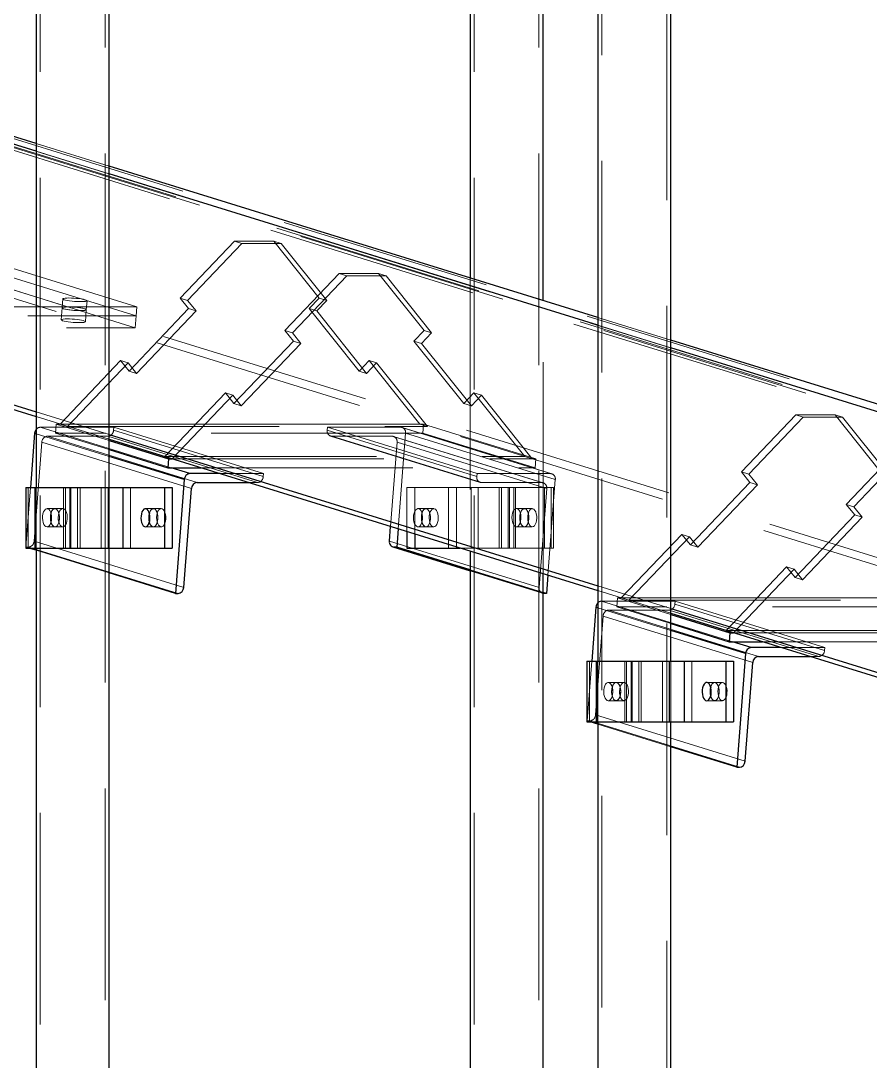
# Model space of a CAD drawing. Header units: millimetres. Extents: x 122 to 2816, y -707 to 556.
# Drawn here: x 671.13 to 676.23, y 308.33 to 314.57 of the extents above; entities that cross this region are included whole.
import ezdxf

# ---------------------------------------------------------------- set-up
doc = ezdxf.new("R2010")
doc.units = ezdxf.units.MM
doc.linetypes.add('HIDDEN', pattern=[1.905, 1.27, -0.635])

msp = doc.modelspace()

# ---------------------------------------------------------------- linework, layer by layer
at = {"color": 7, "linetype": 'HIDDEN', "lineweight": 18}
for p, q in [((674.619578, 327.067877), (674.619578, 302.067877)), ((675.008305, 302.067877), (675.008305, 327.067877)), ((671.248281, 317.440991), (671.248281, 301.077354)), ((671.637009, 301.077354), (671.637009, 317.440991)), ((673.852992, 317.440991), (673.852992, 301.077354)), ((674.24172, 301.077354), (674.24172, 317.440991)), ((669.091878, 314.450171), (688.371476, 308.480892)), ((688.402922, 308.43424), (669.116271, 314.405703)), ((688.439893, 308.446471), (669.155091, 314.417361)), ((669.171941, 314.405703), (688.458592, 308.43424)), ((688.482816, 308.480892), (669.203218, 314.450171)), ((671.662191, 313.701715), (671.2231, 313.837665)), ((671.662191, 313.65436), (671.2231, 313.79031)), ((670.167527, 313.243182), (689.638564, 307.21463)), ((672.413952, 313.251277), (672.088071, 312.909593)), ((672.458871, 313.23737), (672.132991, 312.895685)), ((672.413952, 313.251277), (672.458871, 313.23737)), ((672.65014, 313.251277), (672.413952, 313.251277)), ((672.69506, 313.23737), (672.458871, 313.23737)), ((672.65014, 313.251277), (672.69506, 313.23737)), ((672.923125, 312.909593), (672.65014, 313.251277)), ((672.968044, 312.895685), (672.69506, 313.23737)), ((670.131174, 313.205067), (689.608257, 307.174643)), ((671.82748, 312.857372), (670.704493, 313.205067)), ((671.823308, 312.803468), (670.700321, 313.151163)), ((670.703777, 313.150093), (671.823308, 312.803468)), ((670.698214, 313.078222), (671.817745, 312.731597)), ((673.042824, 313.056568), (672.716944, 312.714884)), ((673.087744, 313.04266), (672.761864, 312.700976)), ((673.042824, 313.056568), (673.087744, 313.04266)), ((673.279013, 313.056568), (673.042824, 313.056568)), ((673.323932, 313.04266), (673.087744, 313.04266)), ((673.279013, 313.056568), (673.323932, 313.04266)), ((673.551997, 312.714884), (673.279013, 313.056568)), ((673.596917, 312.700976), (673.323932, 313.04266)), ((673.82781, 313.031204), (673.82781, 311.391755)), ((671.384022, 312.904708), (671.37985, 312.850804)), ((672.088071, 312.909593), (672.132991, 312.895685)), ((672.138825, 312.846067), (672.088071, 312.909593)), ((672.862537, 312.846067), (672.923125, 312.909593)), ((672.923125, 312.909593), (672.968044, 312.895685)), ((669.094156, 312.857372), (671.82748, 312.857372)), ((671.37985, 312.850804), (671.374287, 312.778933)), ((671.524871, 312.839579), (671.529043, 312.893482)), ((671.781359, 312.471265), (672.138825, 312.846067)), ((671.82748, 312.857372), (671.823308, 312.803468)), ((672.183744, 312.832159), (672.132991, 312.895685)), ((672.138825, 312.846067), (672.183744, 312.832159)), ((672.862537, 312.846067), (672.907457, 312.832159)), ((673.161981, 312.471265), (672.862537, 312.846067)), ((672.907457, 312.832159), (672.968044, 312.895685)), ((674.266901, 311.255805), (674.266901, 312.895254)), ((669.268254, 312.803468), (671.823308, 312.803468)), ((671.519308, 312.767708), (671.524871, 312.839579)), ((671.823308, 312.803468), (671.817745, 312.731597)), ((671.826278, 312.457358), (672.183744, 312.832159)), ((673.2069, 312.457358), (672.907457, 312.832159)), ((675.033487, 312.657907), (674.594396, 312.793856)), ((669.500383, 312.731597), (671.817745, 312.731597)), ((675.033487, 312.610552), (674.594396, 312.746501)), ((672.716944, 312.714884), (672.761864, 312.700976)), ((672.767697, 312.651358), (672.716944, 312.714884)), ((672.812617, 312.63745), (672.761864, 312.700976)), ((673.49141, 312.651358), (673.551997, 312.714884)), ((673.536329, 312.63745), (673.596917, 312.700976)), ((673.551997, 312.714884), (673.596917, 312.700976)), ((672.410232, 312.276556), (672.767697, 312.651358)), ((672.455151, 312.262648), (672.812617, 312.63745)), ((672.767697, 312.651358), (672.812617, 312.63745)), ((673.49141, 312.651358), (673.536329, 312.63745)), ((673.790853, 312.276556), (673.49141, 312.651358)), ((673.835773, 312.262648), (673.536329, 312.63745)), ((671.730606, 312.534791), (671.367082, 312.153637)), ((671.730606, 312.534791), (671.775525, 312.520883)), ((671.730606, 312.534791), (671.781359, 312.471265)), ((673.222568, 312.534791), (673.161981, 312.471265)), ((673.222568, 312.534791), (673.267487, 312.520883)), ((673.527086, 312.153637), (673.222568, 312.534791)), ((671.775525, 312.520883), (671.412001, 312.139729)), ((671.775525, 312.520883), (671.826278, 312.457358)), ((671.781359, 312.471265), (671.826278, 312.457358)), ((673.161981, 312.471265), (673.2069, 312.457358)), ((673.267487, 312.520883), (673.2069, 312.457358)), ((673.572006, 312.139729), (673.267487, 312.520883)), ((672.359479, 312.340082), (671.995954, 311.958927)), ((672.404398, 312.326174), (672.040874, 311.94502)), ((672.359479, 312.340082), (672.404398, 312.326174)), ((672.359479, 312.340082), (672.410232, 312.276556)), ((672.404398, 312.326174), (672.455151, 312.262648)), ((673.85144, 312.340082), (673.790853, 312.276556)), ((673.89636, 312.326174), (673.835773, 312.262648)), ((673.85144, 312.340082), (673.89636, 312.326174)), ((674.155959, 311.958927), (673.85144, 312.340082)), ((674.200878, 311.94502), (673.89636, 312.326174)), ((671.2231, 312.226903), (671.662191, 312.090953)), ((672.410232, 312.276556), (672.455151, 312.262648)), ((673.790853, 312.276556), (673.835773, 312.262648)), ((671.2231, 312.198216), (671.662191, 312.062266)), ((675.782912, 312.208192), (675.457032, 311.866508)), ((675.827831, 312.194284), (675.501951, 311.8526)), ((675.782912, 312.208192), (675.827831, 312.194284)), ((676.019101, 312.208192), (675.782912, 312.208192)), ((676.06402, 312.194284), (675.827831, 312.194284)), ((676.019101, 312.208192), (676.06402, 312.194284)), ((676.292085, 311.866508), (676.019101, 312.208192)), ((676.337005, 311.8526), (676.06402, 312.194284)), ((671.662191, 311.959932), (671.2231, 312.095882)), ((671.689586, 312.134503), (671.2487, 312.134503)), ((672.034791, 311.891116), (671.2487, 312.134503)), ((671.34487, 312.153637), (671.340698, 312.099733)), ((671.340698, 312.099733), (671.662191, 312.000194)), ((673.545126, 312.099733), (671.340698, 312.099733)), ((671.34487, 312.153637), (671.662191, 312.055389)), ((673.549298, 312.153637), (671.34487, 312.153637)), ((671.367082, 312.153637), (671.412001, 312.139729)), ((671.367082, 312.153637), (673.527086, 312.153637)), ((671.412001, 312.139729), (673.572006, 312.139729)), ((671.688195, 312.116535), (671.689586, 312.134503)), ((672.586585, 311.838379), (671.688195, 312.116535)), ((672.587975, 311.856347), (671.689586, 312.134503)), ((672.970249, 312.116535), (672.97164, 312.134503)), ((673.868639, 311.838379), (672.970249, 312.116535)), ((672.97164, 312.134503), (673.412526, 312.134503)), ((673.870029, 311.856347), (672.97164, 312.134503)), ((673.441236, 312.098567), (673.396854, 311.525186)), ((674.310915, 311.856347), (673.412526, 312.134503)), ((674.318889, 311.855148), (673.420499, 312.133304)), ((674.339625, 311.820411), (673.441236, 312.098567)), ((673.527086, 312.153637), (673.572006, 312.139729)), ((673.549298, 312.153637), (673.545126, 312.099733)), ((674.218918, 311.891116), (673.545126, 312.099733)), ((674.22309, 311.94502), (673.549298, 312.153637)), ((671.211597, 311.451727), (671.257492, 312.044664)), ((672.155882, 311.766508), (671.257492, 312.044664)), ((672.190155, 311.802443), (671.291766, 312.080599)), ((671.291766, 312.080599), (671.653922, 312.080599)), ((672.552311, 311.802443), (671.653922, 312.080599)), ((672.990986, 312.081798), (673.889375, 311.803642)), ((673.361116, 312.080599), (672.998959, 312.080599)), ((673.897349, 311.802443), (672.998959, 312.080599)), ((673.350722, 311.539469), (673.389826, 312.044664)), ((674.259505, 311.802443), (673.361116, 312.080599)), ((674.267478, 311.801245), (673.369089, 312.079401)), ((674.288215, 311.766508), (673.389826, 312.044664)), ((676.411785, 312.013483), (676.085904, 311.671798)), ((676.456704, 311.999575), (676.130824, 311.657891)), ((671.995954, 311.958927), (674.155959, 311.958927)), ((672.040874, 311.94502), (674.22309, 311.94502)), ((672.040874, 311.94502), (674.200878, 311.94502)), ((674.155959, 311.958927), (674.200878, 311.94502)), ((674.22309, 311.94502), (674.218918, 311.891116)), ((672.214971, 311.891116), (674.218918, 311.891116)), ((672.587975, 311.856347), (672.32727, 311.856347)), ((672.586585, 311.838379), (672.587975, 311.856347)), ((673.868639, 311.838379), (673.870029, 311.856347)), ((673.870029, 311.856347), (674.310915, 311.856347)), ((675.457032, 311.866508), (675.501951, 311.8526)), ((675.507785, 311.802982), (675.457032, 311.866508)), ((675.552704, 311.789074), (675.501951, 311.8526)), ((672.501367, 311.802443), (672.552311, 311.802443)), ((674.259505, 311.802443), (673.897349, 311.802443)), ((674.339625, 311.820411), (674.295243, 311.24703)), ((675.150319, 311.42818), (675.507785, 311.802982)), ((675.195239, 311.414272), (675.552704, 311.789074)), ((675.507785, 311.802982), (675.552704, 311.789074)), ((671.189268, 311.77353), (671.161577, 311.415791)), ((671.175306, 311.77353), (671.175306, 311.409893)), ((671.215411, 311.77353), (671.215411, 311.409893)), ((671.222544, 311.77353), (671.222544, 311.409893)), ((671.2231, 311.77353), (671.2231, 311.409893)), ((671.388547, 311.77353), (671.388547, 311.409893)), ((671.399025, 311.77353), (671.399025, 311.409893)), ((671.425306, 311.77353), (671.425306, 311.409893)), ((671.432614, 311.409893), (671.432614, 311.77353)), ((671.472544, 311.77353), (671.472544, 311.409893)), ((671.487159, 311.409893), (671.487159, 311.77353)), ((671.614012, 311.77353), (671.614012, 311.409893)), ((671.662191, 311.409893), (671.662191, 311.77353)), ((671.790726, 311.77353), (671.790726, 311.409893)), ((673.449353, 311.77353), (673.449353, 311.508932)), ((673.449353, 311.77353), (673.496591, 311.77353)), ((673.496591, 311.77353), (673.496591, 311.494306)), ((673.496591, 311.77353), (673.746591, 311.77353)), ((673.699353, 311.77353), (673.699353, 311.409893)), ((673.746591, 311.77353), (673.834947, 311.77353)), ((673.746591, 311.77353), (673.746591, 311.416902)), ((673.834947, 311.77353), (673.834947, 311.409893)), ((673.834947, 311.77353), (674.329213, 311.77353)), ((673.876066, 311.77353), (673.876066, 311.409893)), ((674.002919, 311.77353), (674.002919, 311.409893)), ((674.017535, 311.77353), (674.017535, 311.409893)), ((674.057465, 311.77353), (674.057465, 311.409893)), ((674.064772, 311.77353), (674.064772, 311.409893)), ((674.091054, 311.77353), (674.091054, 311.409893)), ((674.101532, 311.77353), (674.101532, 311.409893)), ((674.242319, 311.173571), (674.288215, 311.766508)), ((674.267535, 311.77353), (674.267535, 311.409893)), ((674.274667, 311.409893), (674.274667, 311.77353)), ((674.314772, 311.77353), (674.314772, 311.409893)), ((674.329213, 311.409893), (674.329213, 311.77353)), ((676.085904, 311.671798), (676.130824, 311.657891)), ((676.136658, 311.608273), (676.085904, 311.671798)), ((676.181577, 311.594365), (676.130824, 311.657891)), ((671.33618, 311.646257), (671.288943, 311.646257)), ((671.383418, 311.646257), (671.33618, 311.646257)), ((671.927089, 311.646257), (671.879852, 311.646257)), ((671.974327, 311.646257), (671.927089, 311.646257)), ((673.562989, 311.646257), (673.515751, 311.646257)), ((673.610227, 311.646257), (673.562989, 311.646257)), ((674.153898, 311.646257), (674.10666, 311.646257)), ((674.201136, 311.646257), (674.153898, 311.646257)), ((675.779192, 311.233471), (676.136658, 311.608273)), ((675.824111, 311.219563), (676.181577, 311.594365)), ((676.136658, 311.608273), (676.181577, 311.594365)), ((671.288943, 311.537166), (671.33618, 311.537166)), ((671.33618, 311.537166), (671.383418, 311.537166)), ((671.879852, 311.537166), (671.927089, 311.537166)), ((671.927089, 311.537166), (671.974327, 311.537166)), ((673.515751, 311.537166), (673.562989, 311.537166)), ((673.562989, 311.537166), (673.610227, 311.537166)), ((674.10666, 311.537166), (674.153898, 311.537166)), ((674.153898, 311.537166), (674.201136, 311.537166)), ((675.099566, 311.491706), (674.736042, 311.110551)), ((675.144486, 311.477798), (674.780962, 311.096644)), ((675.099566, 311.491706), (675.144486, 311.477798)), ((675.099566, 311.491706), (675.150319, 311.42818)), ((675.144486, 311.477798), (675.195239, 311.414272)), ((671.180627, 311.409893), (671.161577, 311.415791)), ((671.161577, 311.415791), (671.177323, 311.415791)), ((672.075713, 311.137635), (671.177323, 311.415791)), ((672.109986, 311.173571), (671.211597, 311.451727)), ((674.242319, 311.173571), (673.34393, 311.451727)), ((673.769227, 311.409893), (673.834947, 311.409893)), ((673.834947, 311.409893), (674.329213, 311.409893)), ((675.150319, 311.42818), (675.195239, 311.414272)), ((671.662191, 311.260793), (671.2231, 311.396743)), ((675.728439, 311.296997), (675.364915, 310.915842)), ((675.773358, 311.283089), (675.409834, 310.901934)), ((675.728439, 311.296997), (675.773358, 311.283089)), ((675.728439, 311.296997), (675.779192, 311.233471)), ((675.773358, 311.283089), (675.824111, 311.219563)), ((674.266901, 311.143789), (673.82781, 311.279738)), ((674.266901, 311.138913), (673.82781, 311.274863)), ((673.82781, 311.273593), (674.263056, 311.138834)), ((675.779192, 311.233471), (675.824111, 311.219563)), ((674.594396, 311.183095), (675.033487, 311.047145)), ((674.594396, 311.154408), (675.033487, 311.018458)), ((674.71383, 311.110551), (674.709658, 311.056648)), ((674.71383, 311.110551), (675.033487, 311.011581)), ((676.918259, 311.110551), (674.71383, 311.110551)), ((674.736042, 311.110551), (674.780962, 311.096644)), ((674.736042, 311.110551), (676.896047, 311.110551)), ((674.780962, 311.096644), (676.940966, 311.096644)), ((675.033487, 310.916124), (674.594396, 311.052074)), ((675.058546, 311.091418), (674.617661, 311.091418)), ((675.403752, 310.848031), (674.617661, 311.091418)), ((675.559116, 310.759358), (674.660726, 311.037514)), ((674.660726, 311.037514), (675.022882, 311.037514)), ((674.709658, 311.056648), (675.033487, 310.956385)), ((676.914086, 311.056648), (674.709658, 311.056648)), ((675.921272, 310.759358), (675.022882, 311.037514)), ((675.057156, 311.07345), (675.058546, 311.091418)), ((675.955545, 310.795294), (675.057156, 311.07345)), ((675.956936, 310.813262), (675.058546, 311.091418)), ((674.580557, 310.408642), (674.626453, 311.001579)), ((675.524842, 310.723423), (674.626453, 311.001579)), ((675.364915, 310.915842), (677.524919, 310.915842)), ((675.409834, 310.901934), (677.592051, 310.901934)), ((675.409834, 310.901934), (677.569839, 310.901934)), ((675.583931, 310.848031), (677.587878, 310.848031)), ((675.956936, 310.813262), (675.69623, 310.813262)), ((675.955545, 310.795294), (675.956936, 310.813262)), ((674.558228, 310.730444), (674.530538, 310.372706)), ((674.544267, 310.730444), (674.544267, 310.366808)), ((674.584371, 310.730444), (674.584371, 310.366808)), ((674.591504, 310.730444), (674.591504, 310.366808)), ((674.594396, 310.730444), (674.594396, 310.366808)), ((674.757507, 310.730444), (674.757507, 310.366808)), ((674.767985, 310.730444), (674.767985, 310.366808)), ((674.794267, 310.730444), (674.794267, 310.366808)), ((674.801574, 310.366808), (674.801574, 310.730444)), ((674.841504, 310.730444), (674.841504, 310.366808)), ((674.85612, 310.366808), (674.85612, 310.730444)), ((674.982973, 310.730444), (674.982973, 310.366808)), ((675.033487, 310.366808), (675.033487, 310.730444)), ((675.159686, 310.730444), (675.159686, 310.366808)), ((675.870327, 310.759358), (675.921272, 310.759358)), ((674.705141, 310.603172), (674.657903, 310.603172)), ((674.752378, 310.603172), (674.705141, 310.603172)), ((675.29605, 310.603172), (675.248812, 310.603172)), ((675.343287, 310.603172), (675.29605, 310.603172)), ((674.657903, 310.494081), (674.705141, 310.494081)), ((674.705141, 310.494081), (674.752378, 310.494081)), ((675.248812, 310.494081), (675.29605, 310.494081)), ((675.29605, 310.494081), (675.343287, 310.494081)), ((675.478946, 310.130486), (674.580557, 310.408642)), ((674.549588, 310.366808), (674.530538, 310.372706)), ((674.530538, 310.372706), (674.546284, 310.372706)), ((675.444673, 310.09455), (674.546284, 310.372706)), ((675.033487, 310.216985), (674.594396, 310.352935))]:
    msp.add_line(p, q, dxfattribs=at)
at = {"color": 7, "linetype": 'Continuous', "lineweight": 25}
for p, q in [((674.594396, 321.976968), (674.594396, 310.730444)), ((675.033487, 310.730444), (675.033487, 321.976968)), ((671.2231, 317.440991), (671.2231, 311.77353)), ((671.662191, 311.77353), (671.662191, 317.440991)), ((673.82781, 317.440991), (673.82781, 313.031204)), ((674.266901, 312.895254), (674.266901, 317.440991)), ((671.2231, 313.837665), (669.169519, 314.473487)), ((674.594396, 312.793856), (671.662191, 313.701715)), ((667.940718, 313.243182), (671.2231, 312.226903)), ((667.97117, 313.205067), (671.2231, 312.198216)), ((677.962578, 311.751012), (675.033487, 312.657907)), ((671.214427, 312.098567), (671.189268, 311.77353)), ((671.662191, 312.090953), (674.594396, 311.183095)), ((671.662191, 312.062266), (674.594396, 311.154408)), ((671.662191, 312.055389), (672.018662, 311.94502)), ((671.662191, 312.000194), (672.01449, 311.891116)), ((671.995954, 311.958927), (672.040874, 311.94502)), ((672.018662, 311.94502), (672.01449, 311.891116)), ((672.018662, 311.94502), (672.040874, 311.94502)), ((672.01449, 311.891116), (672.214971, 311.891116)), ((672.32727, 311.856347), (672.14709, 311.856347)), ((672.112816, 311.820411), (672.059967, 311.137635)), ((672.190155, 311.802443), (672.501367, 311.802443)), ((671.160866, 311.77353), (671.160866, 311.409893)), ((671.160866, 311.77353), (671.655131, 311.77353)), ((671.655131, 311.77353), (671.655131, 311.409893)), ((671.655131, 311.77353), (671.743488, 311.77353)), ((671.743488, 311.77353), (671.743488, 311.409893)), ((671.743488, 311.77353), (671.993488, 311.77353)), ((671.993488, 311.77353), (671.993488, 311.409893)), ((671.993488, 311.77353), (672.040726, 311.77353)), ((672.040726, 311.77353), (672.040726, 311.409893)), ((672.109986, 311.173571), (672.155882, 311.766508)), ((673.34393, 311.451727), (673.350722, 311.539469)), ((673.396854, 311.525186), (673.388386, 311.415791)), ((673.449353, 311.508932), (673.449353, 311.409893)), ((673.496591, 311.494306), (673.496591, 311.409893)), ((671.160866, 311.409893), (671.655131, 311.409893)), ((671.2231, 311.396743), (671.180627, 311.409893)), ((671.2231, 311.409893), (671.2231, 301.895536)), ((671.655131, 311.409893), (671.743488, 311.409893)), ((671.662191, 301.895536), (671.662191, 311.409893)), ((671.743488, 311.409893), (671.993488, 311.409893)), ((671.993488, 311.409893), (672.040726, 311.409893)), ((673.364667, 311.41699), (673.82781, 311.273593)), ((673.388386, 311.415791), (673.37264, 311.415791)), ((673.82781, 311.279738), (673.388386, 311.415791)), ((673.449353, 311.409893), (673.496591, 311.409893)), ((673.496591, 311.409893), (673.746591, 311.409893)), ((673.746591, 311.409893), (673.769227, 311.409893)), ((673.82781, 311.391755), (673.82781, 303.721489)), ((672.059967, 311.137635), (671.662191, 311.260793)), ((674.266901, 303.857439), (674.266901, 311.255805)), ((674.295243, 311.24703), (674.286776, 311.137635)), ((672.059967, 311.137635), (672.075713, 311.137635)), ((674.286776, 311.137635), (674.266901, 311.143789)), ((674.27103, 311.137635), (674.266901, 311.137949)), ((674.286776, 311.137635), (674.27103, 311.137635)), ((674.583387, 311.055482), (674.558228, 310.730444)), ((675.033487, 311.047145), (677.962578, 310.14025)), ((675.033487, 311.018458), (677.962578, 310.111563)), ((675.033487, 311.011581), (675.387622, 310.901934)), ((675.033487, 310.956385), (675.38345, 310.848031)), ((675.364915, 310.915842), (675.409834, 310.901934)), ((675.387622, 310.901934), (675.38345, 310.848031)), ((675.38345, 310.848031), (675.583931, 310.848031)), ((675.387622, 310.901934), (675.409834, 310.901934)), ((675.69623, 310.813262), (675.51605, 310.813262)), ((674.529826, 310.730444), (674.529826, 310.366808)), ((674.529826, 310.730444), (675.024092, 310.730444)), ((675.024092, 310.730444), (675.024092, 310.366808)), ((675.024092, 310.730444), (675.112448, 310.730444)), ((675.112448, 310.730444), (675.112448, 310.366808)), ((675.112448, 310.730444), (675.362448, 310.730444)), ((675.362448, 310.730444), (675.362448, 310.366808)), ((675.362448, 310.730444), (675.409686, 310.730444)), ((675.409686, 310.730444), (675.409686, 310.366808)), ((675.481777, 310.777326), (675.428927, 310.09455)), ((675.478946, 310.130486), (675.524842, 310.723423)), ((675.559116, 310.759358), (675.870327, 310.759358)), ((674.529826, 310.366808), (675.024092, 310.366808)), ((674.594396, 310.352935), (674.549588, 310.366808)), ((674.594396, 310.366808), (674.594396, 302.938621)), ((675.024092, 310.366808), (675.112448, 310.366808)), ((675.033487, 302.938621), (675.033487, 310.366808)), ((675.112448, 310.366808), (675.362448, 310.366808)), ((675.362448, 310.366808), (675.409686, 310.366808)), ((675.428927, 310.09455), (675.033487, 310.216985)), ((675.428927, 310.09455), (675.444673, 310.09455))]:
    msp.add_line(p, q, dxfattribs=at)
at = {"color": 8, "linetype": 'Continuous', "lineweight": 25}
for p, q in [((671.2231, 313.79031), (669.091878, 314.450171)), ((674.594396, 312.746501), (671.662191, 313.65436)), ((677.962578, 311.703657), (675.033487, 312.610552)), ((671.2231, 312.095882), (671.214427, 312.098567)), ((672.112816, 311.820411), (671.662191, 311.959932)), ((672.14709, 311.856347), (672.034791, 311.891116)), ((673.82781, 311.274863), (673.37264, 311.415791)), ((673.746591, 311.416902), (673.746591, 311.409893)), ((674.27103, 311.137635), (674.266901, 311.138913)), ((674.594396, 311.052074), (674.583387, 311.055482)), ((675.481777, 310.777326), (675.033487, 310.916124)), ((675.51605, 310.813262), (675.403752, 310.848031))]:
    msp.add_line(p, q, dxfattribs=at)
at = {"color": 7, "linetype": 'HIDDEN', "lineweight": 18, "flags": 128}
for points in [[(671.420597, 312.910221), (671.407898, 312.909961), (671.397472, 312.909193), (671.389809, 312.907952), (671.385265, 312.906298), (671.384053, 312.904307), (671.386231, 312.902072), (671.391696, 312.899697), (671.400193, 312.897295), (671.411324, 312.894977), (671.424568, 312.892851), (671.439308, 312.891017), (671.454853, 312.889561), (671.470476, 312.888551), (671.485448, 312.888034), (671.499067, 312.888034), (671.510698, 312.888551), (671.519796, 312.889561), (671.525936, 312.891017), (671.52883, 312.892851), (671.528344, 312.894977), (671.5245, 312.897295), (671.517479, 312.899697), (671.507607, 312.902072), (671.495347, 312.904307), (671.481272, 312.906298), (671.466041, 312.907952), (671.450365, 312.909193), (671.434977, 312.909961), (671.420597, 312.910221)], [(671.416425, 312.856318), (671.403725, 312.856058), (671.3933, 312.85529), (671.385636, 312.854049), (671.381093, 312.852395), (671.379881, 312.850403), (671.382059, 312.848168), (671.387524, 312.845794), (671.39602, 312.843392), (671.407151, 312.841073), (671.420396, 312.838948), (671.435136, 312.837114), (671.450681, 312.835658), (671.466304, 312.834648), (671.481276, 312.834131), (671.494895, 312.834131), (671.506526, 312.834648), (671.515624, 312.835658), (671.521763, 312.837114), (671.524658, 312.838948), (671.524172, 312.841073), (671.520328, 312.843392), (671.513306, 312.845794), (671.503435, 312.848168), (671.491175, 312.850403), (671.4771, 312.852395), (671.461868, 312.854049), (671.446192, 312.85529), (671.430805, 312.856058), (671.416425, 312.856318)], [(671.389935, 312.854856), (671.399327, 312.855815), (671.411198, 312.856278), (671.424994, 312.856222), (671.440069, 312.85565), (671.455719, 312.85459), (671.471212, 312.85309), (671.485824, 312.851221), (671.498871, 312.849069), (671.509743, 312.846737), (671.517932, 312.844332), (671.523055, 312.841967), (671.524872, 312.839754), (671.523299, 312.837794), (671.518409, 312.83618), (671.51043, 312.834988), (671.499736, 312.834273), (671.486827, 312.834068), (671.472307, 312.834384), (671.456853, 312.835205), (671.44119, 312.836492), (671.426049, 312.838187), (671.412138, 312.840209), (671.400108, 312.842464), (671.390521, 312.844847), (671.383826, 312.847245), (671.380335, 312.849548), (671.380212, 312.851647), (671.383463, 312.853444), (671.389935, 312.854856)], [(671.446797, 312.763657), (671.431209, 312.765068), (671.416349, 312.766865), (671.402914, 312.768964), (671.39153, 312.771267), (671.38273, 312.773665), (671.376926, 312.776048), (671.374389, 312.778303), (671.375238, 312.780325), (671.379433, 312.78202), (671.386778, 312.783307), (671.396929, 312.784128), (671.409412, 312.784444), (671.423643, 312.784239), (671.438957, 312.783524), (671.454638, 312.782332), (671.469951, 312.780718), (671.484182, 312.778758), (671.496665, 312.776545), (671.506817, 312.77418), (671.514161, 312.771775), (671.518356, 312.769443), (671.519205, 312.767292), (671.516668, 312.765422), (671.510865, 312.763922), (671.502065, 312.762862), (671.490681, 312.76229), (671.477245, 312.762235), (671.462386, 312.762697), (671.446797, 312.763657)], [(671.288943, 311.537166), (671.295725, 311.53888), (671.302081, 311.543913), (671.307612, 311.551949), (671.31197, 311.562484), (671.31488, 311.574856), (671.316161, 311.588286), (671.315732, 311.601932), (671.31362, 311.614936), (671.309957, 311.62648), (671.304973, 311.63584), (671.298982, 311.642426), (671.292361, 311.645827), (671.285524, 311.645827), (671.278903, 311.642426), (671.272912, 311.63584), (671.267929, 311.62648), (671.264265, 311.614936), (671.262153, 311.601932), (671.261724, 311.588286), (671.263005, 311.574856), (671.265915, 311.562484), (671.270273, 311.551949), (671.275804, 311.543913), (671.28216, 311.53888), (671.288943, 311.537166)], [(671.363132, 311.583367), (671.363323, 311.597034), (671.361808, 311.610367), (671.358683, 311.622528), (671.354145, 311.632752), (671.348477, 311.640398), (671.342037, 311.644984), (671.335228, 311.646224), (671.32848, 311.644038), (671.322215, 311.638564), (671.316828, 311.630146), (671.312657, 311.619313), (671.309964, 311.606746), (671.308918, 311.593234), (671.309585, 311.579627), (671.311923, 311.566779), (671.315786, 311.555497), (671.32093, 311.546491), (671.327032, 311.540326), (671.333708, 311.53739), (671.340541, 311.537868), (671.347099, 311.541728), (671.352971, 311.548729), (671.357788, 311.558431), (671.361248, 311.570224), (671.363132, 311.583367)], [(671.33618, 311.537166), (671.342963, 311.53888), (671.349319, 311.543913), (671.35485, 311.551949), (671.359207, 311.562484), (671.362118, 311.574856), (671.363399, 311.588286), (671.36297, 311.601932), (671.360857, 311.614936), (671.357194, 311.62648), (671.352211, 311.63584), (671.34622, 311.642426), (671.339598, 311.645827), (671.332762, 311.645827), (671.32614, 311.642426), (671.32015, 311.63584), (671.315166, 311.62648), (671.311503, 311.614936), (671.309391, 311.601932), (671.308961, 311.588286), (671.310242, 311.574856), (671.313153, 311.562484), (671.317511, 311.551949), (671.323042, 311.543913), (671.329398, 311.53888), (671.33618, 311.537166)], [(671.41037, 311.583367), (671.410561, 311.597034), (671.409046, 311.610367), (671.405921, 311.622528), (671.401382, 311.632752), (671.395715, 311.640398), (671.389274, 311.644984), (671.382466, 311.646224), (671.375718, 311.644038), (671.369453, 311.638564), (671.364066, 311.630146), (671.359895, 311.619313), (671.357202, 311.606746), (671.356156, 311.593234), (671.356823, 311.579627), (671.359161, 311.566779), (671.363024, 311.555497), (671.368167, 311.546491), (671.374269, 311.540326), (671.380946, 311.53739), (671.387778, 311.537868), (671.394337, 311.541728), (671.400209, 311.548729), (671.405026, 311.558431), (671.408485, 311.570224), (671.41037, 311.583367)], [(671.954041, 311.583367), (671.954232, 311.597034), (671.952717, 311.610367), (671.949592, 311.622528), (671.945054, 311.632752), (671.939386, 311.640398), (671.932946, 311.644984), (671.926138, 311.646224), (671.919389, 311.644038), (671.913125, 311.638564), (671.907737, 311.630146), (671.903566, 311.619313), (671.90347, 311.618984)], [(671.927089, 311.537166), (671.933872, 311.53888), (671.940228, 311.543913), (671.945759, 311.551949), (671.950116, 311.562484), (671.953027, 311.574856), (671.954308, 311.588286), (671.953879, 311.601932), (671.951766, 311.614936), (671.948103, 311.62648), (671.94312, 311.63584), (671.937129, 311.642426), (671.930508, 311.645827), (671.923671, 311.645827), (671.91705, 311.642426), (671.911059, 311.63584), (671.906075, 311.62648), (671.90347, 311.618984)], [(672.001279, 311.583367), (672.00147, 311.597034), (671.999955, 311.610367), (671.99683, 311.622528), (671.992291, 311.632752), (671.986624, 311.640398), (671.980184, 311.644984), (671.973375, 311.646224), (671.966627, 311.644038), (671.960362, 311.638564), (671.954975, 311.630146), (671.950804, 311.619313), (671.948111, 311.606746), (671.947065, 311.593234), (671.947732, 311.579627), (671.95007, 311.566779), (671.953933, 311.555497), (671.959076, 311.546491), (671.965178, 311.540326), (671.971855, 311.53739), (671.978687, 311.537868), (671.985246, 311.541728), (671.991118, 311.548729), (671.995935, 311.558431), (671.999394, 311.570224), (672.001279, 311.583367)], [(673.542703, 311.583367), (673.542894, 311.597034), (673.541379, 311.610367), (673.538254, 311.622528), (673.533716, 311.632752), (673.528048, 311.640398), (673.521608, 311.644984), (673.5148, 311.646224), (673.508051, 311.644038), (673.501787, 311.638564), (673.496399, 311.630146), (673.492228, 311.619313), (673.489535, 311.606746), (673.488489, 311.593234), (673.489156, 311.579627), (673.491495, 311.566779), (673.495357, 311.555497), (673.500501, 311.546491), (673.506603, 311.540326), (673.51328, 311.53739), (673.520112, 311.537868), (673.52667, 311.541728), (673.532542, 311.548729), (673.537359, 311.558431), (673.540819, 311.570224), (673.542703, 311.583367)], [(673.589941, 311.583367), (673.590132, 311.597034), (673.588617, 311.610367), (673.585492, 311.622528), (673.580953, 311.632752), (673.575286, 311.640398), (673.568846, 311.644984), (673.562037, 311.646224), (673.555289, 311.644038), (673.549024, 311.638564), (673.543637, 311.630146), (673.539466, 311.619313), (673.536773, 311.606746), (673.535727, 311.593234), (673.536394, 311.579627), (673.538732, 311.566779), (673.542595, 311.555497), (673.547738, 311.546491), (673.55384, 311.540326), (673.560517, 311.53739), (673.56735, 311.537868), (673.573908, 311.541728), (673.57978, 311.548729), (673.584597, 311.558431), (673.588056, 311.570224), (673.589941, 311.583367)], [(673.562989, 311.537166), (673.569772, 311.53888), (673.576128, 311.543913), (673.581659, 311.551949), (673.586016, 311.562484), (673.588927, 311.574856), (673.590208, 311.588286), (673.589779, 311.601932), (673.587666, 311.614936), (673.584003, 311.62648), (673.57902, 311.63584), (673.573029, 311.642426), (673.566407, 311.645827), (673.559571, 311.645827), (673.552949, 311.642426), (673.546959, 311.63584), (673.541975, 311.62648), (673.538312, 311.614936), (673.536199, 311.601932), (673.53577, 311.588286), (673.537051, 311.574856), (673.539962, 311.562484), (673.54432, 311.551949), (673.54985, 311.543913), (673.556207, 311.53888), (673.562989, 311.537166)], [(673.610227, 311.537166), (673.617009, 311.53888), (673.623366, 311.543913), (673.628896, 311.551949), (673.633254, 311.562484), (673.636165, 311.574856), (673.637446, 311.588286), (673.637017, 311.601932), (673.634904, 311.614936), (673.631241, 311.62648), (673.626257, 311.63584), (673.620267, 311.642426), (673.613645, 311.645827), (673.606809, 311.645827), (673.600187, 311.642426), (673.594196, 311.63584), (673.589213, 311.62648), (673.58555, 311.614936), (673.583437, 311.601932), (673.583008, 311.588286), (673.584289, 311.574856), (673.5872, 311.562484), (673.591557, 311.551949), (673.597088, 311.543913), (673.603444, 311.53888), (673.610227, 311.537166)], [(674.133612, 311.583367), (674.133803, 311.597034), (674.132288, 311.610367), (674.129164, 311.622528), (674.124625, 311.632752), (674.118957, 311.640398), (674.112517, 311.644984), (674.105709, 311.646224), (674.09896, 311.644038), (674.092696, 311.638564), (674.087309, 311.630146), (674.083137, 311.619313), (674.080444, 311.606746), (674.079398, 311.593234), (674.080065, 311.579627), (674.082404, 311.566779), (674.086266, 311.555497), (674.09141, 311.546491), (674.097512, 311.540326), (674.104189, 311.53739), (674.111021, 311.537868), (674.117579, 311.541728), (674.123451, 311.548729), (674.128268, 311.558431), (674.131728, 311.570224), (674.133612, 311.583367)], [(674.18085, 311.583367), (674.181041, 311.597034), (674.179526, 311.610367), (674.176401, 311.622528), (674.171862, 311.632752), (674.166195, 311.640398), (674.159755, 311.644984), (674.152946, 311.646224), (674.146198, 311.644038), (674.139933, 311.638564), (674.134546, 311.630146), (674.130375, 311.619313), (674.127682, 311.606746), (674.126636, 311.593234), (674.127303, 311.579627), (674.129641, 311.566779), (674.133504, 311.555497), (674.138647, 311.546491), (674.14475, 311.540326), (674.151426, 311.53739), (674.158259, 311.537868), (674.164817, 311.541728), (674.170689, 311.548729), (674.175506, 311.558431), (674.178966, 311.570224), (674.18085, 311.583367)], [(674.153898, 311.537166), (674.160681, 311.53888), (674.167037, 311.543913), (674.172568, 311.551949), (674.176925, 311.562484), (674.179836, 311.574856), (674.181117, 311.588286), (674.180688, 311.601932), (674.178575, 311.614936), (674.174912, 311.62648), (674.169929, 311.63584), (674.163938, 311.642426), (674.157316, 311.645827), (674.15048, 311.645827), (674.143858, 311.642426), (674.137868, 311.63584), (674.132884, 311.62648), (674.129221, 311.614936), (674.127109, 311.601932), (674.126679, 311.588286), (674.12796, 311.574856), (674.130871, 311.562484), (674.135229, 311.551949), (674.140759, 311.543913), (674.147116, 311.53888), (674.153898, 311.537166)], [(674.201136, 311.537166), (674.207918, 311.53888), (674.214275, 311.543913), (674.219805, 311.551949), (674.224163, 311.562484), (674.227074, 311.574856), (674.228355, 311.588286), (674.227926, 311.601932), (674.225813, 311.614936), (674.22215, 311.62648), (674.217166, 311.63584), (674.211176, 311.642426), (674.204554, 311.645827), (674.197718, 311.645827), (674.191096, 311.642426), (674.185105, 311.63584), (674.180122, 311.62648), (674.176459, 311.614936), (674.174346, 311.601932), (674.173917, 311.588286), (674.175198, 311.574856), (674.178109, 311.562484), (674.182466, 311.551949), (674.187997, 311.543913), (674.194354, 311.53888), (674.201136, 311.537166)], [(671.90347, 311.564439), (671.906695, 311.555497), (671.911839, 311.546491), (671.917941, 311.540326), (671.924618, 311.53739), (671.93145, 311.537868), (671.938008, 311.541728), (671.94388, 311.548729), (671.948697, 311.558431), (671.952157, 311.570224), (671.954041, 311.583367)], [(671.90347, 311.564439), (671.904062, 311.562484), (671.90842, 311.551949), (671.913951, 311.543913), (671.920307, 311.53888), (671.927089, 311.537166)], [(674.657903, 310.494081), (674.664685, 310.495794), (674.671042, 310.500828), (674.676572, 310.508864), (674.68093, 310.519399), (674.683841, 310.531771), (674.685122, 310.545201), (674.684693, 310.558847), (674.68258, 310.57185), (674.678917, 310.583395), (674.673933, 310.592754), (674.667943, 310.599341), (674.661321, 310.602741), (674.654485, 310.602741), (674.647863, 310.599341), (674.641872, 310.592754), (674.636889, 310.583395), (674.633226, 310.57185), (674.631113, 310.558847), (674.630684, 310.545201), (674.631965, 310.531771), (674.634876, 310.519399), (674.639233, 310.508864), (674.644764, 310.500828), (674.65112, 310.495794), (674.657903, 310.494081)], [(674.732092, 310.540281), (674.732283, 310.553949), (674.730769, 310.567282), (674.727644, 310.579442), (674.723105, 310.589667), (674.717437, 310.597313), (674.710997, 310.601899), (674.704189, 310.603138), (674.69744, 310.600952), (674.691176, 310.595478), (674.685789, 310.587061), (674.681618, 310.576228), (674.678924, 310.563661), (674.677879, 310.550149), (674.678546, 310.536542), (674.680884, 310.523693), (674.684746, 310.512412), (674.68989, 310.503406), (674.695992, 310.497241), (674.702669, 310.494305), (674.709501, 310.494782), (674.716059, 310.498643), (674.721931, 310.505644), (674.726749, 310.515345), (674.730208, 310.527138), (674.732092, 310.540281)], [(674.705141, 310.494081), (674.711923, 310.495794), (674.718279, 310.500828), (674.72381, 310.508864), (674.728168, 310.519399), (674.731079, 310.531771), (674.73236, 310.545201), (674.73193, 310.558847), (674.729818, 310.57185), (674.726155, 310.583395), (674.721171, 310.592754), (674.71518, 310.599341), (674.708559, 310.602741), (674.701722, 310.602741), (674.695101, 310.599341), (674.68911, 310.592754), (674.684127, 310.583395), (674.680464, 310.57185), (674.678351, 310.558847), (674.677922, 310.545201), (674.679203, 310.531771), (674.682114, 310.519399), (674.686471, 310.508864), (674.692002, 310.500828), (674.698358, 310.495794), (674.705141, 310.494081)], [(674.77933, 310.540281), (674.779521, 310.553949), (674.778006, 310.567282), (674.774881, 310.579442), (674.770343, 310.589667), (674.764675, 310.597313), (674.758235, 310.601899), (674.751427, 310.603138), (674.744678, 310.600952), (674.738414, 310.595478), (674.733026, 310.587061), (674.728855, 310.576228), (674.726162, 310.563661), (674.725116, 310.550149), (674.725783, 310.536542), (674.728122, 310.523693), (674.731984, 310.512412), (674.737128, 310.503406), (674.74323, 310.497241), (674.749907, 310.494305), (674.756739, 310.494782), (674.763297, 310.498643), (674.769169, 310.505644), (674.773986, 310.515345), (674.777446, 310.527138), (674.77933, 310.540281)], [(675.323001, 310.540281), (675.323192, 310.553949), (675.321678, 310.567282), (675.318553, 310.579442), (675.314014, 310.589667), (675.308346, 310.597313), (675.301906, 310.601899), (675.295098, 310.603138), (675.28835, 310.600952), (675.282085, 310.595478), (675.276698, 310.587061), (675.272527, 310.576228), (675.272431, 310.575899)], [(675.29605, 310.494081), (675.302832, 310.495794), (675.309188, 310.500828), (675.314719, 310.508864), (675.319077, 310.519399), (675.321988, 310.531771), (675.323269, 310.545201), (675.322839, 310.558847), (675.320727, 310.57185), (675.317064, 310.583395), (675.31208, 310.592754), (675.30609, 310.599341), (675.299468, 310.602741), (675.292632, 310.602741), (675.28601, 310.599341), (675.280019, 310.592754), (675.275036, 310.583395), (675.272431, 310.575899)], [(675.370239, 310.540281), (675.37043, 310.553949), (675.368915, 310.567282), (675.365791, 310.579442), (675.361252, 310.589667), (675.355584, 310.597313), (675.349144, 310.601899), (675.342336, 310.603138), (675.335587, 310.600952), (675.329323, 310.595478), (675.323936, 310.587061), (675.319764, 310.576228), (675.317071, 310.563661), (675.316025, 310.550149), (675.316693, 310.536542), (675.319031, 310.523693), (675.322893, 310.512412), (675.328037, 310.503406), (675.334139, 310.497241), (675.340816, 310.494305), (675.347648, 310.494782), (675.354206, 310.498643), (675.360078, 310.505644), (675.364895, 310.515345), (675.368355, 310.527138), (675.370239, 310.540281)], [(675.272431, 310.521353), (675.275655, 310.512412), (675.280799, 310.503406), (675.286901, 310.497241), (675.293578, 310.494305), (675.30041, 310.494782), (675.306968, 310.498643), (675.312841, 310.505644), (675.317658, 310.515345), (675.321117, 310.527138), (675.323001, 310.540281)], [(675.272431, 310.521353), (675.273023, 310.519399), (675.27738, 310.508864), (675.282911, 310.500828), (675.289267, 310.495794), (675.29605, 310.494081)]]:
    msp.add_lwpolyline(points, dxfattribs=at)
at = {"color": 7, "linetype": 'Continuous', "lineweight": 25, "flags": 128}
for points in [[(671.879852, 311.537166), (671.886634, 311.53888), (671.89299, 311.543913), (671.898521, 311.551949), (671.902879, 311.562484), (671.90579, 311.574856), (671.907071, 311.588286), (671.906641, 311.601932), (671.904529, 311.614936), (671.900866, 311.62648), (671.895882, 311.63584), (671.889891, 311.642426), (671.88327, 311.645827), (671.876433, 311.645827), (671.869812, 311.642426), (671.863821, 311.63584), (671.858838, 311.62648), (671.855174, 311.614936), (671.853062, 311.601932), (671.852633, 311.588286), (671.853914, 311.574856), (671.856824, 311.562484), (671.861182, 311.551949), (671.866713, 311.543913), (671.873069, 311.53888), (671.879852, 311.537166)], [(675.248812, 310.494081), (675.255594, 310.495794), (675.261951, 310.500828), (675.267481, 310.508864), (675.271839, 310.519399), (675.27475, 310.531771), (675.276031, 310.545201), (675.275602, 310.558847), (675.273489, 310.57185), (675.269826, 310.583395), (675.264842, 310.592754), (675.258852, 310.599341), (675.25223, 310.602741), (675.245394, 310.602741), (675.238772, 310.599341), (675.232781, 310.592754), (675.227798, 310.583395), (675.224135, 310.57185), (675.222022, 310.558847), (675.221593, 310.545201), (675.222874, 310.531771), (675.225785, 310.519399), (675.230143, 310.508864), (675.235673, 310.500828), (675.24203, 310.495794), (675.248812, 310.494081)]]:
    msp.add_lwpolyline(points, dxfattribs=at)
at = {"color": 7, "linetype": 'Continuous', "lineweight": 25}
for centre, radius, start, end in [((671.256246, 312.095361), 0.041941, 142.2129833, 175.6160212), ((672.150006, 311.819254), 0.037208, 94.4954253, 178.2170013), ((672.193072, 311.76535), 0.037208, 94.4954253, 178.2170013), ((672.001052, 311.591711), 0.101321, 164.3849833, 195.6150167), ((672.001435, 311.591711), 0.10169, 164.4430638, 195.5569362), ((673.374604, 311.446797), 0.031068, 170.8693996, 266.3759224), ((672.072796, 311.174729), 0.037208, 274.4954253, 358.2170013), ((674.624987, 311.052334), 0.041719, 137.1621016, 175.6724974), ((675.518967, 310.776168), 0.037208, 94.4954253, 178.2170013), ((675.562032, 310.722265), 0.037208, 94.4954253, 178.2170013), ((675.370012, 310.548626), 0.101321, 164.3849851, 195.6150149), ((675.370395, 310.548626), 0.10169, 164.4430638, 195.5569362), ((675.441757, 310.131643), 0.037208, 274.4954253, 358.2170013)]:
    msp.add_arc(centre, radius, start, end, dxfattribs=at)
at = {"color": 7, "linetype": 'HIDDEN', "lineweight": 18}
for centre, radius, start, end in [((671.249893, 312.101134), 0.03339, 92.0460775, 143.3619292), ((671.651006, 312.117693), 0.037208, 274.4954253, 358.2170013), ((673.000923, 312.111605), 0.031068, 170.8693996, 266.3759224), ((673.410562, 312.103497), 0.031068, 350.8693996, 86.3759224), ((671.294682, 312.043506), 0.037208, 94.4954253, 178.2170013), ((673.359152, 312.049594), 0.031068, 350.8693996, 86.3759224), ((674.308951, 311.825341), 0.031068, 350.8693996, 86.3759224), ((672.549395, 311.839537), 0.037208, 274.4954253, 358.2170013), ((673.899313, 311.833449), 0.031068, 170.8693996, 266.3759224), ((674.257541, 311.771438), 0.031068, 350.8693996, 86.3759224), ((671.174407, 311.452885), 0.037208, 274.4954253, 358.2170013), ((674.273443, 311.168756), 0.031494, 171.2055382, 258.0121453), ((674.618708, 311.058535), 0.032899, 91.823946, 137.6450891), ((674.663643, 311.000421), 0.037208, 94.4954253, 178.2170013), ((675.019966, 311.074608), 0.037208, 274.4954253, 358.2170013), ((675.918355, 310.796451), 0.037208, 274.4954253, 358.2170013), ((674.543367, 310.409799), 0.037208, 274.4954253, 358.2170013)]:
    msp.add_arc(centre, radius, start, end, dxfattribs=at)

doc.saveas('drawing.dxf')
